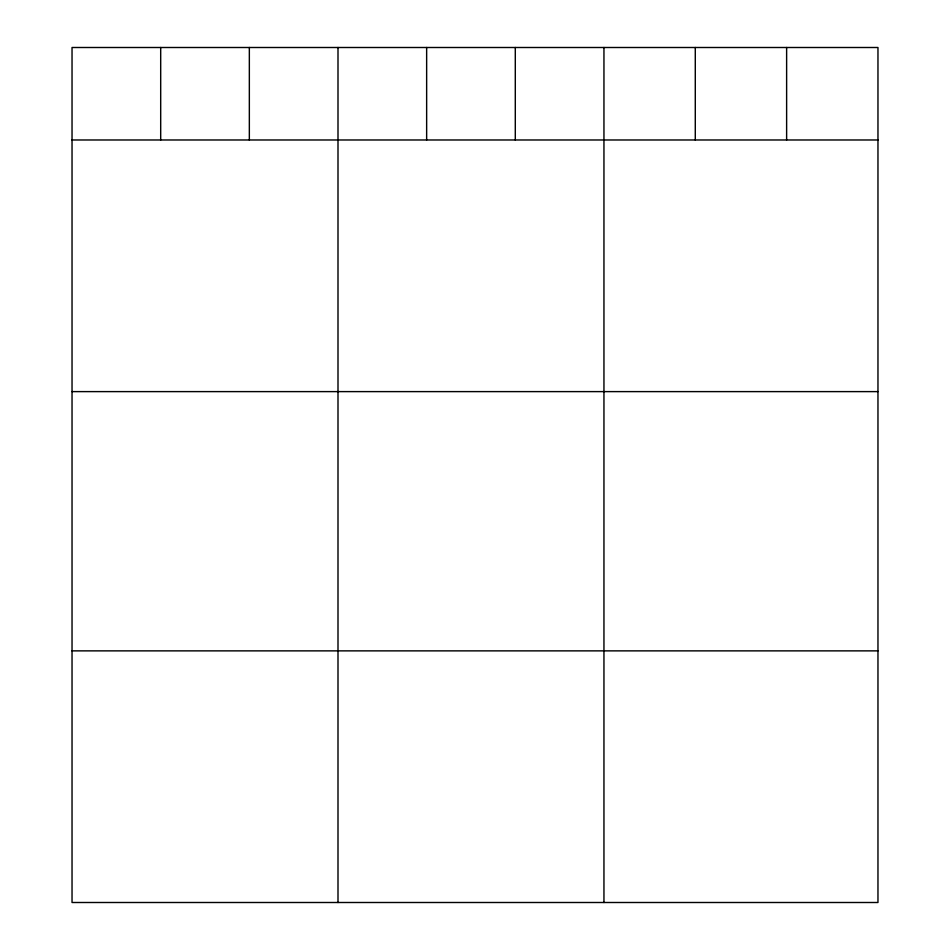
<?xml version="1.0" encoding="UTF-8"?>
<svg xmlns="http://www.w3.org/2000/svg" width="950" height="950" viewBox="0 0 950 950"><rect width="100%" height="100%" fill="white"/><g stroke="black" fill="none" stroke-linecap="round" stroke-linejoin="round"><path stroke-width="1.43" d="M877.966 139.982L877.966 902.5L72.034 902.5L72.034 47.5L877.966 47.5L877.966 139.982L72.034 139.982M72.034 391.614L877.966 391.614M72.034 650.869L877.966 650.869M786.624 47.5L786.624 139.982M695.281 47.5L695.281 139.982M603.951 47.5L603.951 902.5M515.292 47.5L515.292 139.982M426.645 47.5L426.645 139.982M337.998 47.5L337.998 902.5M249.339 47.5L249.339 139.982M160.692 47.5L160.692 139.982"/></g></svg>
